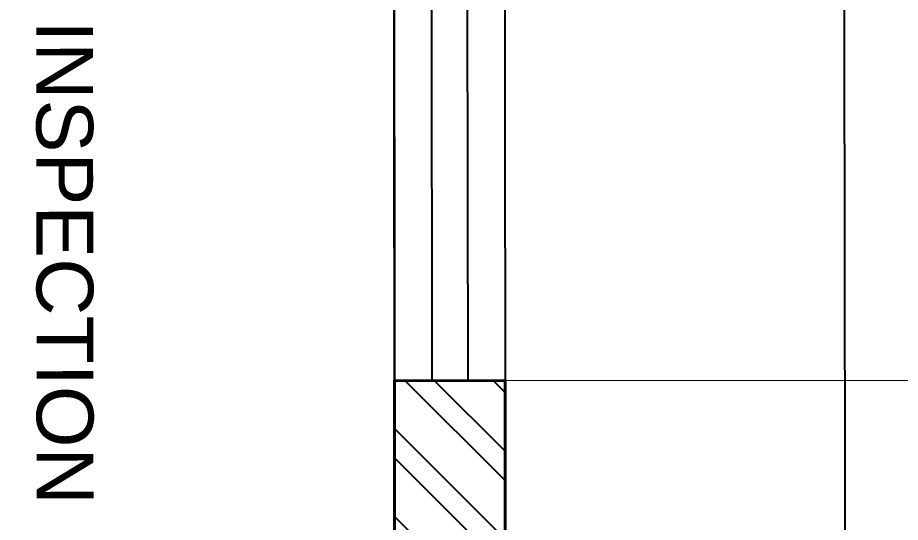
# Model space of a CAD drawing. Header units: feet. Extents: x -99009 to 3252343, y -11094690 to 9035152.
# Drawn here: x 2528132 to 2529729, y -1954768 to -1953855 of the extents above; entities that cross this region are included whole.
import ezdxf

# ---------------------------------------------------------------- set-up
doc = ezdxf.new("R2010")
doc.units = ezdxf.units.FT
doc.header["$PDSIZE"] = -1
doc.linetypes.add('HIDDEN', pattern=[0.375, 0.25, -0.125])
doc.layers.add('1', color=1, linetype='Continuous')
doc.layers.add('WINDOW', color=5, linetype='Continuous')
for name, color, linetype, lineweight in [('DIMENTIONS', 33, 'Continuous', 15), ('ELEVATION', 2, 'Continuous', 25), ('WALL', 10, 'Continuous', 40)]:
    doc.layers.add(name, color=color, linetype=linetype, lineweight=lineweight)
doc.layers.add('HATCH WALL', color=7, linetype='Continuous', true_color=0x7d7d7d)
doc.styles.add('Arial$001H0', font='arial.ttf')
doc.styles.add('CALIBRI', font='calibri.ttf', dxfattribs={"width": 0.8})
doc.dimstyles.new('MERAKI 150', dxfattribs={"dimtxt": 375, "dimasz": 250, "dimexe": 150, "dimexo": 0, "dimgap": 0, "dimtad": 0, "dimdec": 0, "dimzin": 0, "dimdsep": 46, "dimtxsty": 'CALIBRI', "dimblk": 'OPEN90', "dimcen": 0, "dimclrd": 8, "dimclre": 8, "dimclrt": 256, "dimadec": 0, "dimazin": 0, "dimtfac": 1, "dimtdec": 0, "dimtix": 1, "dimtofl": 0, "dimtmove": 0, "dimatfit": 0, "dimldrblk": 'OPEN90', "dimfxl": 1, "dimtolj": 1, "dimtzin": 0, "dimlwd": -1, "dimlwe": -1, "dimarcsym": 1})

# ---------------------------------------------------------------- blocks, each defined once
blk = doc.blocks.new('_Open90')
at = {"color": 0, "linetype": 'ByBlock', "lineweight": -2}
for p, q in [((-0.5, 0.5), (0, 0)), ((0, 0), (-1, 0)), ((0, 0), (-0.5, -0.5))]:
    blk.add_line(p, q, dxfattribs=at)
blk = doc.blocks.new('*D178')
at = {"layer": 'Defpoints', "color": 0, "transparency": 16777216}
for p in [(4325, 1366.2), (4325, 0), (6250, 0)]:
    blk.add_point(p, dxfattribs=at)
at = {"layer": 'DIMENTIONS', "color": 8, "transparency": 16777216}
for p, q in [((4325, 0), (4325, 1516.2)), ((6250, 0), (6250, 1516.2)), ((4575, 1366.2), (5028.7, 1366.2)), ((6000, 1366.2), (5546.3, 1366.2))]:
    blk.add_line(p, q, dxfattribs=at)
at = {"layer": 'DIMENTIONS', "color": 8, "linetype": 'ByBlock', "transparency": 16777216, "xscale": 250, "yscale": 250, "zscale": 250}
for p, rotation in [((4325, 1366.2), 179.9999999983568), ((6250, 1366.2), 359.9999999983567)]:
    blk.add_blockref('_Open90', p, dxfattribs=dict(at, rotation=rotation))
at = {"layer": 'DIMENTIONS', "transparency": 16777216, "insert": (5287.5, 1366.2), "char_height": 375, "attachment_point": 5, "rotation": 360, "style": 'CALIBRI'}
blk.add_mtext('\\A1;\\A1;EQ', dxfattribs=at)
blk = doc.blocks.new('W-3')
for p, q in [((1200, 32.5), (-1200, 32.5)), ((1200, -32.5), (-1200, -32.5))]:
    blk.add_line(p, q)
blk.add_lwpolyline([(-1200, 100), (1200, 100), (1200, -100), (-1200, -100)], close=True)
blk = doc.blocks.new('WALL W SIDE')
at = {"layer": 'HATCH WALL'}
h = blk.add_hatch(dxfattribs=at)
h.set_pattern_fill('ANSI32', color=256, scale=300, style=0)
h.set_pattern_definition([(45, (612769.12, -85329.73), (-79.549513, 79.549513), []), (45, (612822.15, -85329.73), (-79.549513, 79.549513), [])])
h.paths.add_polyline_path([(5600, -200), (4325, -200), (4325, 0), (5600, 0)])
at = {"layer": 'WALL'}
blk.add_lwpolyline([(5600, -200), (4325, -200), (4325, 0), (5600, 0)], close=True, dxfattribs=at)
at = {"layer": 'WINDOW', "rotation": 180}
blk.add_blockref('W-3', (3125, -100), dxfattribs=at)
at = {"layer": 'DIMENTIONS'}
dim = blk.add_aligned_dim(p1=(6250, 0), p2=(4325, 0), distance=-1366.2, text='\\A1;EQ', dimstyle='MERAKI 150', override={"dimtxsty": 'CALIBRI'}, dxfattribs=at)
dim.commit()
dim.dimension.update_dxf_attribs({"geometry": '*D178', "text_midpoint": (5287.5, 1366.2)})

msp = doc.modelspace()

# ---------------------------------------------------------------- linework, layer by layer
at = {"color": 7, "linetype": 'Continuous', "lineweight": 25, "transparency": 33554684}
msp.add_lwpolyline([(2523837.91884, -1956642.98952), (2523834.03226, -1953219.79641), (2528812.62163, -1953214.14388), (2528816.50821, -1956637.33699)], dxfattribs=at)
at = {"layer": '1'}
msp.add_arc((2520410.24778, -1978395.99612), 100000, 84.1346387202, 194.3871675539, dxfattribs=at)
at = {"layer": 'ELEVATION', "linetype": 'HIDDEN'}
msp.add_lwpolyline([(2529489.72448, -1893835.93596), (2529504.82485, -1907135.92729), (2520325.31233, -1907146.34951), (2520330.81886, -1911996.34638), (2529565.81291, -1911985.86127), (2529702.62054, -2004963.77257)], dxfattribs=at)

# ---------------------------------------------------------------- block references
at = {"layer": 'WALL', "rotation": 270.0650517140735}
msp.add_blockref('WALL W SIDE', (2529009.18429, -1950186.51787), dxfattribs=at)

# ---------------------------------------------------------------- texts
at = {"color": 7, "transparency": 33554684, "style": 'Arial$001H0'}
msp.add_text('INSPECTION', height=102.675967, rotation=270.06505171, dxfattribs=at).set_placement((2528166.05375, -1953859.69794))

doc.saveas('drawing.dxf')
